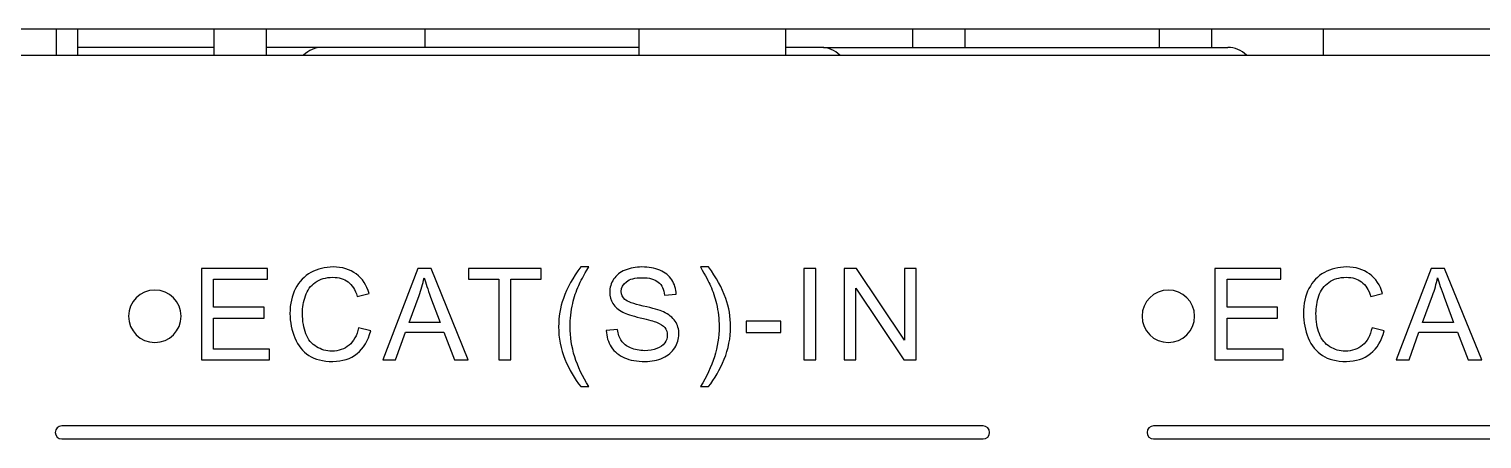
# Model space of a CAD drawing. Header units: millimetres. Extents: x 4086 to 8318, y 123 to 1549.
# Drawn here: x 7204.1 to 7231.77, y 1008.35 to 1016.16 of the extents above; entities that cross this region are included whole.
import ezdxf

# ---------------------------------------------------------------- set-up
doc = ezdxf.new("R2010")
doc.units = ezdxf.units.MM
doc.layers.add('20_ALL_FEATURES', color=7, linetype='Continuous')
doc.layers.add('layer 3', color=7, linetype='Continuous')

msp = doc.modelspace()

# ---------------------------------------------------------------- linework, layer by layer
at = {"layer": '20_ALL_FEATURES', "color": 7, "linetype": 'Continuous'}
for p, q in [((7247.093, 1016.164), (7154.593, 1016.164)), ((7204.616, 1015.664), (7204.616, 1016.164)), ((7205.016, 1016.164), (7205.016, 1015.664)), ((7207.616, 1016.164), (7207.616, 1015.664)), ((7208.616, 1016.164), (7208.616, 1015.664)), ((7211.634, 1016.164), (7211.634, 1015.814)), ((7215.716, 1015.664), (7215.716, 1016.164)), ((7218.516, 1015.664), (7218.516, 1016.164)), ((7220.923, 1016.164), (7220.923, 1015.814)), ((7221.923, 1016.164), (7221.923, 1015.814)), ((7225.623, 1016.164), (7225.623, 1015.814)), ((7226.623, 1016.164), (7226.623, 1015.814)), ((7228.751, 1016.164), (7228.751, 1015.664)), ((7207.616, 1015.814), (7205.016, 1015.814)), ((7215.716, 1015.814), (7208.616, 1015.814)), ((7219.184, 1015.814), (7218.516, 1015.814)), ((7219.228, 1015.814), (7226.931, 1015.814)), ((7153.843, 1015.664), (7247.843, 1015.664))]:
    msp.add_line(p, q, dxfattribs=at)
for centre, start, end in [((7209.684, 1015.314), 90, 135.5147), ((7219.184, 1015.314), 44.4853, 90), ((7226.931, 1015.314), 44.4853, 90)]:
    msp.add_arc(centre, 0.5, start, end, dxfattribs=at)
at = {"layer": 'layer 3'}
for points, knots in [([(7210.373, 1010.468), (7210.373, 1010.468), (7210.604, 1010.41), (7210.604, 1010.41), (7210.604, 1010.41), (7210.556, 1010.221), (7210.469, 1010.077), (7210.344, 1009.978), (7210.344, 1009.978), (7210.219, 1009.878), (7210.065, 1009.828), (7209.884, 1009.828), (7209.884, 1009.828), (7209.697, 1009.828), (7209.544, 1009.866), (7209.427, 1009.943), (7209.427, 1009.943), (7209.309, 1010.019), (7209.22, 1010.13), (7209.159, 1010.275), (7209.159, 1010.275), (7209.098, 1010.42), (7209.067, 1010.575), (7209.067, 1010.741), (7209.067, 1010.741), (7209.067, 1010.923), (7209.101, 1011.081), (7209.171, 1011.216), (7209.171, 1011.216), (7209.24, 1011.351), (7209.338, 1011.453), (7209.466, 1011.523), (7209.466, 1011.523), (7209.594, 1011.593), (7209.735, 1011.628), (7209.888, 1011.628), (7209.888, 1011.628), (7210.062, 1011.628), (7210.208, 1011.584), (7210.327, 1011.495), (7210.327, 1011.495), (7210.446, 1011.407), (7210.528, 1011.282), (7210.575, 1011.122), (7210.575, 1011.122), (7210.575, 1011.122), (7210.349, 1011.068), (7210.349, 1011.068), (7210.349, 1011.068), (7210.309, 1011.195), (7210.25, 1011.287), (7210.173, 1011.345), (7210.173, 1011.345), (7210.097, 1011.403), (7210, 1011.431), (7209.884, 1011.431), (7209.884, 1011.431), (7209.75, 1011.431), (7209.638, 1011.399), (7209.549, 1011.335), (7209.549, 1011.335), (7209.459, 1011.271), (7209.396, 1011.185), (7209.36, 1011.077), (7209.36, 1011.077), (7209.323, 1010.969), (7209.305, 1010.857), (7209.305, 1010.743), (7209.305, 1010.743), (7209.305, 1010.595), (7209.327, 1010.465), (7209.37, 1010.355), (7209.37, 1010.355), (7209.413, 1010.244), (7209.48, 1010.162), (7209.57, 1010.107), (7209.57, 1010.107), (7209.661, 1010.053), (7209.759, 1010.025), (7209.865, 1010.025), (7209.865, 1010.025), (7209.994, 1010.025), (7210.103, 1010.063), (7210.192, 1010.137), (7210.192, 1010.137), (7210.281, 1010.211), (7210.341, 1010.322), (7210.373, 1010.468)], [0, 0, 0, 0, 0.043478, 0.043478, 0.043478, 0.043478, 0.086957, 0.086957, 0.086957, 0.086957, 0.130435, 0.130435, 0.130435, 0.130435, 0.173913, 0.173913, 0.173913, 0.173913, 0.217391, 0.217391, 0.217391, 0.217391, 0.26087, 0.26087, 0.26087, 0.26087, 0.304348, 0.304348, 0.304348, 0.304348, 0.347826, 0.347826, 0.347826, 0.347826, 0.391304, 0.391304, 0.391304, 0.391304, 0.434783, 0.434783, 0.434783, 0.434783, 0.478261, 0.478261, 0.478261, 0.478261, 0.521739, 0.521739, 0.521739, 0.521739, 0.565217, 0.565217, 0.565217, 0.565217, 0.608696, 0.608696, 0.608696, 0.608696, 0.652174, 0.652174, 0.652174, 0.652174, 0.695652, 0.695652, 0.695652, 0.695652, 0.73913, 0.73913, 0.73913, 0.73913, 0.782609, 0.782609, 0.782609, 0.782609, 0.826087, 0.826087, 0.826087, 0.826087, 0.869565, 0.869565, 0.869565, 0.869565, 0.913043, 0.913043, 0.913043, 0.913043, 1, 1, 1, 1]), ([(7214.605, 1009.347), (7214.487, 1009.496), (7214.387, 1009.669), (7214.306, 1009.869), (7214.306, 1009.869), (7214.224, 1010.068), (7214.184, 1010.275), (7214.184, 1010.489), (7214.184, 1010.489), (7214.184, 1010.677), (7214.214, 1010.858), (7214.275, 1011.03), (7214.275, 1011.03), (7214.346, 1011.23), (7214.456, 1011.43), (7214.605, 1011.628), (7214.605, 1011.628), (7214.605, 1011.628), (7214.758, 1011.628), (7214.758, 1011.628), (7214.758, 1011.628), (7214.662, 1011.464), (7214.598, 1011.346), (7214.568, 1011.276), (7214.568, 1011.276), (7214.519, 1011.167), (7214.481, 1011.053), (7214.454, 1010.934), (7214.454, 1010.934), (7214.42, 1010.786), (7214.403, 1010.637), (7214.403, 1010.488), (7214.403, 1010.488), (7214.403, 1010.107), (7214.521, 1009.727), (7214.758, 1009.347), (7214.758, 1009.347), (7214.758, 1009.347), (7214.605, 1009.347), (7214.605, 1009.347)], [0, 0, 0, 0, 0.090909, 0.090909, 0.090909, 0.090909, 0.181818, 0.181818, 0.181818, 0.181818, 0.272727, 0.272727, 0.272727, 0.272727, 0.363636, 0.363636, 0.363636, 0.363636, 0.454545, 0.454545, 0.454545, 0.454545, 0.545455, 0.545455, 0.545455, 0.545455, 0.636364, 0.636364, 0.636364, 0.636364, 0.727273, 0.727273, 0.727273, 0.727273, 0.818182, 0.818182, 0.818182, 0.818182, 1, 1, 1, 1]), ([(7215.092, 1010.417), (7215.092, 1010.417), (7215.309, 1010.436), (7215.309, 1010.436), (7215.309, 1010.436), (7215.319, 1010.349), (7215.343, 1010.277), (7215.381, 1010.221), (7215.381, 1010.221), (7215.418, 1010.165), (7215.477, 1010.119), (7215.556, 1010.085), (7215.556, 1010.085), (7215.635, 1010.05), (7215.724, 1010.033), (7215.823, 1010.033), (7215.823, 1010.033), (7215.911, 1010.033), (7215.988, 1010.046), (7216.056, 1010.072), (7216.056, 1010.072), (7216.123, 1010.098), (7216.173, 1010.134), (7216.206, 1010.18), (7216.206, 1010.18), (7216.239, 1010.226), (7216.255, 1010.276), (7216.255, 1010.329), (7216.255, 1010.329), (7216.255, 1010.384), (7216.239, 1010.431), (7216.208, 1010.472), (7216.208, 1010.472), (7216.176, 1010.513), (7216.124, 1010.547), (7216.051, 1010.575), (7216.051, 1010.575), (7216.004, 1010.593), (7215.901, 1010.621), (7215.741, 1010.659), (7215.741, 1010.659), (7215.581, 1010.698), (7215.469, 1010.734), (7215.405, 1010.768), (7215.405, 1010.768), (7215.321, 1010.812), (7215.26, 1010.866), (7215.219, 1010.931), (7215.219, 1010.931), (7215.178, 1010.995), (7215.158, 1011.068), (7215.158, 1011.148), (7215.158, 1011.148), (7215.158, 1011.236), (7215.183, 1011.318), (7215.233, 1011.394), (7215.233, 1011.394), (7215.283, 1011.471), (7215.356, 1011.529), (7215.452, 1011.569), (7215.452, 1011.569), (7215.547, 1011.608), (7215.654, 1011.628), (7215.771, 1011.628), (7215.771, 1011.628), (7215.9, 1011.628), (7216.014, 1011.608), (7216.112, 1011.566), (7216.112, 1011.566), (7216.211, 1011.525), (7216.287, 1011.463), (7216.34, 1011.382), (7216.34, 1011.382), (7216.393, 1011.302), (7216.421, 1011.21), (7216.425, 1011.108), (7216.425, 1011.108), (7216.425, 1011.108), (7216.204, 1011.091), (7216.204, 1011.091), (7216.204, 1011.091), (7216.192, 1011.201), (7216.152, 1011.284), (7216.084, 1011.34), (7216.084, 1011.34), (7216.015, 1011.396), (7215.914, 1011.424), (7215.78, 1011.424), (7215.78, 1011.424), (7215.641, 1011.424), (7215.539, 1011.398), (7215.475, 1011.347), (7215.475, 1011.347), (7215.411, 1011.296), (7215.379, 1011.235), (7215.379, 1011.163), (7215.379, 1011.163), (7215.379, 1011.1), (7215.402, 1011.049), (7215.447, 1011.008), (7215.447, 1011.008), (7215.492, 1010.968), (7215.607, 1010.926), (7215.795, 1010.884), (7215.795, 1010.884), (7215.982, 1010.841), (7216.11, 1010.805), (7216.18, 1010.773), (7216.18, 1010.773), (7216.281, 1010.726), (7216.356, 1010.668), (7216.404, 1010.596), (7216.404, 1010.596), (7216.453, 1010.524), (7216.476, 1010.442), (7216.476, 1010.349), (7216.476, 1010.349), (7216.476, 1010.256), (7216.45, 1010.169), (7216.397, 1010.087), (7216.397, 1010.087), (7216.344, 1010.006), (7216.268, 1009.942), (7216.169, 1009.896), (7216.169, 1009.896), (7216.069, 1009.851), (7215.958, 1009.828), (7215.834, 1009.828), (7215.834, 1009.828), (7215.676, 1009.828), (7215.544, 1009.851), (7215.438, 1009.897), (7215.438, 1009.897), (7215.332, 1009.943), (7215.249, 1010.012), (7215.188, 1010.104), (7215.188, 1010.104), (7215.127, 1010.196), (7215.096, 1010.301), (7215.092, 1010.417)], [0, 0, 0, 0, 0.027778, 0.027778, 0.027778, 0.027778, 0.055556, 0.055556, 0.055556, 0.055556, 0.083333, 0.083333, 0.083333, 0.083333, 0.111111, 0.111111, 0.111111, 0.111111, 0.138889, 0.138889, 0.138889, 0.138889, 0.166667, 0.166667, 0.166667, 0.166667, 0.194444, 0.194444, 0.194444, 0.194444, 0.222222, 0.222222, 0.222222, 0.222222, 0.25, 0.25, 0.25, 0.25, 0.277778, 0.277778, 0.277778, 0.277778, 0.305556, 0.305556, 0.305556, 0.305556, 0.333333, 0.333333, 0.333333, 0.333333, 0.361111, 0.361111, 0.361111, 0.361111, 0.388889, 0.388889, 0.388889, 0.388889, 0.416667, 0.416667, 0.416667, 0.416667, 0.444444, 0.444444, 0.444444, 0.444444, 0.472222, 0.472222, 0.472222, 0.472222, 0.5, 0.5, 0.5, 0.5, 0.527778, 0.527778, 0.527778, 0.527778, 0.555556, 0.555556, 0.555556, 0.555556, 0.583333, 0.583333, 0.583333, 0.583333, 0.611111, 0.611111, 0.611111, 0.611111, 0.638889, 0.638889, 0.638889, 0.638889, 0.666667, 0.666667, 0.666667, 0.666667, 0.694444, 0.694444, 0.694444, 0.694444, 0.722222, 0.722222, 0.722222, 0.722222, 0.75, 0.75, 0.75, 0.75, 0.777778, 0.777778, 0.777778, 0.777778, 0.805556, 0.805556, 0.805556, 0.805556, 0.833333, 0.833333, 0.833333, 0.833333, 0.861111, 0.861111, 0.861111, 0.861111, 0.888889, 0.888889, 0.888889, 0.888889, 0.916667, 0.916667, 0.916667, 0.916667, 0.944444, 0.944444, 0.944444, 0.944444, 1, 1, 1, 1]), ([(7217.04, 1009.347), (7217.04, 1009.347), (7216.887, 1009.347), (7216.887, 1009.347), (7216.887, 1009.347), (7217.123, 1009.727), (7217.242, 1010.107), (7217.242, 1010.488), (7217.242, 1010.488), (7217.242, 1010.636), (7217.225, 1010.784), (7217.191, 1010.93), (7217.191, 1010.93), (7217.164, 1011.049), (7217.126, 1011.163), (7217.078, 1011.272), (7217.078, 1011.272), (7217.047, 1011.343), (7216.983, 1011.462), (7216.887, 1011.628), (7216.887, 1011.628), (7216.887, 1011.628), (7217.04, 1011.628), (7217.04, 1011.628), (7217.04, 1011.628), (7217.188, 1011.43), (7217.298, 1011.23), (7217.369, 1011.03), (7217.369, 1011.03), (7217.43, 1010.858), (7217.461, 1010.677), (7217.461, 1010.489), (7217.461, 1010.489), (7217.461, 1010.275), (7217.42, 1010.068), (7217.338, 1009.869), (7217.338, 1009.869), (7217.256, 1009.669), (7217.157, 1009.496), (7217.04, 1009.347)], [0, 0, 0, 0, 0.090909, 0.090909, 0.090909, 0.090909, 0.181818, 0.181818, 0.181818, 0.181818, 0.272727, 0.272727, 0.272727, 0.272727, 0.363636, 0.363636, 0.363636, 0.363636, 0.454545, 0.454545, 0.454545, 0.454545, 0.545455, 0.545455, 0.545455, 0.545455, 0.636364, 0.636364, 0.636364, 0.636364, 0.727273, 0.727273, 0.727273, 0.727273, 0.818182, 0.818182, 0.818182, 0.818182, 1, 1, 1, 1]), ([(7229.68, 1010.468), (7229.68, 1010.468), (7229.911, 1010.41), (7229.911, 1010.41), (7229.911, 1010.41), (7229.863, 1010.221), (7229.776, 1010.077), (7229.651, 1009.978), (7229.651, 1009.978), (7229.526, 1009.878), (7229.372, 1009.828), (7229.191, 1009.828), (7229.191, 1009.828), (7229.004, 1009.828), (7228.851, 1009.866), (7228.734, 1009.943), (7228.734, 1009.943), (7228.616, 1010.019), (7228.527, 1010.13), (7228.466, 1010.275), (7228.466, 1010.275), (7228.405, 1010.42), (7228.374, 1010.575), (7228.374, 1010.741), (7228.374, 1010.741), (7228.374, 1010.923), (7228.408, 1011.081), (7228.478, 1011.216), (7228.478, 1011.216), (7228.547, 1011.351), (7228.645, 1011.453), (7228.773, 1011.523), (7228.773, 1011.523), (7228.901, 1011.593), (7229.041, 1011.628), (7229.195, 1011.628), (7229.195, 1011.628), (7229.369, 1011.628), (7229.515, 1011.584), (7229.634, 1011.495), (7229.634, 1011.495), (7229.753, 1011.407), (7229.835, 1011.282), (7229.882, 1011.122), (7229.882, 1011.122), (7229.882, 1011.122), (7229.656, 1011.068), (7229.656, 1011.068), (7229.656, 1011.068), (7229.616, 1011.195), (7229.557, 1011.287), (7229.48, 1011.345), (7229.48, 1011.345), (7229.403, 1011.403), (7229.307, 1011.431), (7229.191, 1011.431), (7229.191, 1011.431), (7229.057, 1011.431), (7228.945, 1011.399), (7228.856, 1011.335), (7228.856, 1011.335), (7228.766, 1011.271), (7228.703, 1011.185), (7228.667, 1011.077), (7228.667, 1011.077), (7228.63, 1010.969), (7228.612, 1010.857), (7228.612, 1010.743), (7228.612, 1010.743), (7228.612, 1010.595), (7228.634, 1010.465), (7228.677, 1010.355), (7228.677, 1010.355), (7228.72, 1010.244), (7228.786, 1010.162), (7228.877, 1010.107), (7228.877, 1010.107), (7228.968, 1010.053), (7229.066, 1010.025), (7229.172, 1010.025), (7229.172, 1010.025), (7229.301, 1010.025), (7229.41, 1010.063), (7229.499, 1010.137), (7229.499, 1010.137), (7229.588, 1010.211), (7229.648, 1010.322), (7229.68, 1010.468)], [0, 0, 0, 0, 0.043478, 0.043478, 0.043478, 0.043478, 0.086957, 0.086957, 0.086957, 0.086957, 0.130435, 0.130435, 0.130435, 0.130435, 0.173913, 0.173913, 0.173913, 0.173913, 0.217391, 0.217391, 0.217391, 0.217391, 0.26087, 0.26087, 0.26087, 0.26087, 0.304348, 0.304348, 0.304348, 0.304348, 0.347826, 0.347826, 0.347826, 0.347826, 0.391304, 0.391304, 0.391304, 0.391304, 0.434783, 0.434783, 0.434783, 0.434783, 0.478261, 0.478261, 0.478261, 0.478261, 0.521739, 0.521739, 0.521739, 0.521739, 0.565217, 0.565217, 0.565217, 0.565217, 0.608696, 0.608696, 0.608696, 0.608696, 0.652174, 0.652174, 0.652174, 0.652174, 0.695652, 0.695652, 0.695652, 0.695652, 0.73913, 0.73913, 0.73913, 0.73913, 0.782609, 0.782609, 0.782609, 0.782609, 0.826087, 0.826087, 0.826087, 0.826087, 0.869565, 0.869565, 0.869565, 0.869565, 0.913043, 0.913043, 0.913043, 0.913043, 1, 1, 1, 1]), ([(7207.38, 1009.858), (7207.38, 1009.858), (7207.38, 1011.599), (7207.38, 1011.599), (7207.38, 1011.599), (7207.38, 1011.599), (7208.637, 1011.599), (7208.637, 1011.599), (7208.637, 1011.599), (7208.637, 1011.599), (7208.637, 1011.395), (7208.637, 1011.395), (7208.637, 1011.395), (7208.637, 1011.395), (7207.611, 1011.395), (7207.611, 1011.395), (7207.611, 1011.395), (7207.611, 1011.395), (7207.611, 1010.86), (7207.611, 1010.86), (7207.611, 1010.86), (7207.611, 1010.86), (7208.572, 1010.86), (7208.572, 1010.86), (7208.572, 1010.86), (7208.572, 1010.86), (7208.572, 1010.655), (7208.572, 1010.655), (7208.572, 1010.655), (7208.572, 1010.655), (7207.611, 1010.655), (7207.611, 1010.655), (7207.611, 1010.655), (7207.611, 1010.655), (7207.611, 1010.062), (7207.611, 1010.062), (7207.611, 1010.062), (7207.611, 1010.062), (7208.679, 1010.062), (7208.679, 1010.062), (7208.679, 1010.062), (7208.679, 1010.062), (7208.679, 1009.858), (7208.679, 1009.858), (7208.679, 1009.858), (7208.679, 1009.858), (7207.38, 1009.858), (7207.38, 1009.858)], [0, 0, 0, 0, 0.076923, 0.076923, 0.076923, 0.076923, 0.153846, 0.153846, 0.153846, 0.153846, 0.230769, 0.230769, 0.230769, 0.230769, 0.307692, 0.307692, 0.307692, 0.307692, 0.384615, 0.384615, 0.384615, 0.384615, 0.461538, 0.461538, 0.461538, 0.461538, 0.538462, 0.538462, 0.538462, 0.538462, 0.615385, 0.615385, 0.615385, 0.615385, 0.692308, 0.692308, 0.692308, 0.692308, 0.769231, 0.769231, 0.769231, 0.769231, 0.846154, 0.846154, 0.846154, 0.846154, 1, 1, 1, 1]), ([(7210.833, 1009.858), (7210.833, 1009.858), (7211.502, 1011.599), (7211.502, 1011.599), (7211.502, 1011.599), (7211.502, 1011.599), (7211.755, 1011.599), (7211.755, 1011.599), (7211.755, 1011.599), (7211.755, 1011.599), (7212.464, 1009.858), (7212.464, 1009.858), (7212.464, 1009.858), (7212.464, 1009.858), (7212.202, 1009.858), (7212.202, 1009.858), (7212.202, 1009.858), (7212.202, 1009.858), (7212, 1010.385), (7212, 1010.385), (7212, 1010.385), (7212, 1010.385), (7211.267, 1010.385), (7211.267, 1010.385), (7211.267, 1010.385), (7211.267, 1010.385), (7211.078, 1009.858), (7211.078, 1009.858), (7211.078, 1009.858), (7211.078, 1009.858), (7210.833, 1009.858), (7210.833, 1009.858)], [0, 0, 0, 0, 0.111111, 0.111111, 0.111111, 0.111111, 0.222222, 0.222222, 0.222222, 0.222222, 0.333333, 0.333333, 0.333333, 0.333333, 0.444444, 0.444444, 0.444444, 0.444444, 0.555556, 0.555556, 0.555556, 0.555556, 0.666667, 0.666667, 0.666667, 0.666667, 0.777778, 0.777778, 0.777778, 0.777778, 1, 1, 1, 1]), ([(7211.335, 1010.573), (7211.335, 1010.573), (7211.928, 1010.573), (7211.928, 1010.573), (7211.928, 1010.573), (7211.928, 1010.573), (7211.746, 1011.056), (7211.746, 1011.056), (7211.746, 1011.056), (7211.692, 1011.202), (7211.65, 1011.323), (7211.622, 1011.419), (7211.622, 1011.419), (7211.598, 1011.306), (7211.566, 1011.194), (7211.526, 1011.084), (7211.526, 1011.084), (7211.526, 1011.084), (7211.335, 1010.573), (7211.335, 1010.573)], [0, 0, 0, 0, 0.166667, 0.166667, 0.166667, 0.166667, 0.333333, 0.333333, 0.333333, 0.333333, 0.5, 0.5, 0.5, 0.5, 0.666667, 0.666667, 0.666667, 0.666667, 1, 1, 1, 1]), ([(7213.044, 1009.858), (7213.044, 1009.858), (7213.044, 1011.395), (7213.044, 1011.395), (7213.044, 1011.395), (7213.044, 1011.395), (7212.47, 1011.395), (7212.47, 1011.395), (7212.47, 1011.395), (7212.47, 1011.395), (7212.47, 1011.599), (7212.47, 1011.599), (7212.47, 1011.599), (7212.47, 1011.599), (7213.849, 1011.599), (7213.849, 1011.599), (7213.849, 1011.599), (7213.849, 1011.599), (7213.849, 1011.395), (7213.849, 1011.395), (7213.849, 1011.395), (7213.849, 1011.395), (7213.275, 1011.395), (7213.275, 1011.395), (7213.275, 1011.395), (7213.275, 1011.395), (7213.275, 1009.858), (7213.275, 1009.858), (7213.275, 1009.858), (7213.275, 1009.858), (7213.044, 1009.858), (7213.044, 1009.858)], [0, 0, 0, 0, 0.111111, 0.111111, 0.111111, 0.111111, 0.222222, 0.222222, 0.222222, 0.222222, 0.333333, 0.333333, 0.333333, 0.333333, 0.444444, 0.444444, 0.444444, 0.444444, 0.555556, 0.555556, 0.555556, 0.555556, 0.666667, 0.666667, 0.666667, 0.666667, 0.777778, 0.777778, 0.777778, 0.777778, 1, 1, 1, 1]), ([(7218.855, 1009.858), (7218.855, 1009.858), (7218.855, 1011.599), (7218.855, 1011.599), (7218.855, 1011.599), (7218.855, 1011.599), (7219.086, 1011.599), (7219.086, 1011.599), (7219.086, 1011.599), (7219.086, 1011.599), (7219.086, 1009.858), (7219.086, 1009.858), (7219.086, 1009.858), (7219.086, 1009.858), (7218.855, 1009.858), (7218.855, 1009.858)], [0, 0, 0, 0, 0.2, 0.2, 0.2, 0.2, 0.4, 0.4, 0.4, 0.4, 0.6, 0.6, 0.6, 0.6, 1, 1, 1, 1]), ([(7219.624, 1009.858), (7219.624, 1009.858), (7219.624, 1011.599), (7219.624, 1011.599), (7219.624, 1011.599), (7219.624, 1011.599), (7219.861, 1011.599), (7219.861, 1011.599), (7219.861, 1011.599), (7219.861, 1011.599), (7220.775, 1010.232), (7220.775, 1010.232), (7220.775, 1010.232), (7220.775, 1010.232), (7220.775, 1011.599), (7220.775, 1011.599), (7220.775, 1011.599), (7220.775, 1011.599), (7220.996, 1011.599), (7220.996, 1011.599), (7220.996, 1011.599), (7220.996, 1011.599), (7220.996, 1009.858), (7220.996, 1009.858), (7220.996, 1009.858), (7220.996, 1009.858), (7220.76, 1009.858), (7220.76, 1009.858), (7220.76, 1009.858), (7220.76, 1009.858), (7219.846, 1011.225), (7219.846, 1011.225), (7219.846, 1011.225), (7219.846, 1011.225), (7219.846, 1009.858), (7219.846, 1009.858), (7219.846, 1009.858), (7219.846, 1009.858), (7219.624, 1009.858), (7219.624, 1009.858)], [0, 0, 0, 0, 0.090909, 0.090909, 0.090909, 0.090909, 0.181818, 0.181818, 0.181818, 0.181818, 0.272727, 0.272727, 0.272727, 0.272727, 0.363636, 0.363636, 0.363636, 0.363636, 0.454545, 0.454545, 0.454545, 0.454545, 0.545455, 0.545455, 0.545455, 0.545455, 0.636364, 0.636364, 0.636364, 0.636364, 0.727273, 0.727273, 0.727273, 0.727273, 0.818182, 0.818182, 0.818182, 0.818182, 1, 1, 1, 1]), ([(7226.687, 1009.858), (7226.687, 1009.858), (7226.687, 1011.599), (7226.687, 1011.599), (7226.687, 1011.599), (7226.687, 1011.599), (7227.944, 1011.599), (7227.944, 1011.599), (7227.944, 1011.599), (7227.944, 1011.599), (7227.944, 1011.395), (7227.944, 1011.395), (7227.944, 1011.395), (7227.944, 1011.395), (7226.918, 1011.395), (7226.918, 1011.395), (7226.918, 1011.395), (7226.918, 1011.395), (7226.918, 1010.86), (7226.918, 1010.86), (7226.918, 1010.86), (7226.918, 1010.86), (7227.879, 1010.86), (7227.879, 1010.86), (7227.879, 1010.86), (7227.879, 1010.86), (7227.879, 1010.655), (7227.879, 1010.655), (7227.879, 1010.655), (7227.879, 1010.655), (7226.918, 1010.655), (7226.918, 1010.655), (7226.918, 1010.655), (7226.918, 1010.655), (7226.918, 1010.062), (7226.918, 1010.062), (7226.918, 1010.062), (7226.918, 1010.062), (7227.986, 1010.062), (7227.986, 1010.062), (7227.986, 1010.062), (7227.986, 1010.062), (7227.986, 1009.858), (7227.986, 1009.858), (7227.986, 1009.858), (7227.986, 1009.858), (7226.687, 1009.858), (7226.687, 1009.858)], [0, 0, 0, 0, 0.076923, 0.076923, 0.076923, 0.076923, 0.153846, 0.153846, 0.153846, 0.153846, 0.230769, 0.230769, 0.230769, 0.230769, 0.307692, 0.307692, 0.307692, 0.307692, 0.384615, 0.384615, 0.384615, 0.384615, 0.461538, 0.461538, 0.461538, 0.461538, 0.538462, 0.538462, 0.538462, 0.538462, 0.615385, 0.615385, 0.615385, 0.615385, 0.692308, 0.692308, 0.692308, 0.692308, 0.769231, 0.769231, 0.769231, 0.769231, 0.846154, 0.846154, 0.846154, 0.846154, 1, 1, 1, 1]), ([(7230.14, 1009.858), (7230.14, 1009.858), (7230.809, 1011.599), (7230.809, 1011.599), (7230.809, 1011.599), (7230.809, 1011.599), (7231.062, 1011.599), (7231.062, 1011.599), (7231.062, 1011.599), (7231.062, 1011.599), (7231.771, 1009.858), (7231.771, 1009.858), (7231.771, 1009.858), (7231.771, 1009.858), (7231.509, 1009.858), (7231.509, 1009.858), (7231.509, 1009.858), (7231.509, 1009.858), (7231.307, 1010.385), (7231.307, 1010.385), (7231.307, 1010.385), (7231.307, 1010.385), (7230.574, 1010.385), (7230.574, 1010.385), (7230.574, 1010.385), (7230.574, 1010.385), (7230.385, 1009.858), (7230.385, 1009.858), (7230.385, 1009.858), (7230.385, 1009.858), (7230.14, 1009.858), (7230.14, 1009.858)], [0, 0, 0, 0, 0.111111, 0.111111, 0.111111, 0.111111, 0.222222, 0.222222, 0.222222, 0.222222, 0.333333, 0.333333, 0.333333, 0.333333, 0.444444, 0.444444, 0.444444, 0.444444, 0.555556, 0.555556, 0.555556, 0.555556, 0.666667, 0.666667, 0.666667, 0.666667, 0.777778, 0.777778, 0.777778, 0.777778, 1, 1, 1, 1]), ([(7230.641, 1010.573), (7230.641, 1010.573), (7231.235, 1010.573), (7231.235, 1010.573), (7231.235, 1010.573), (7231.235, 1010.573), (7231.053, 1011.056), (7231.053, 1011.056), (7231.053, 1011.056), (7230.999, 1011.202), (7230.957, 1011.323), (7230.928, 1011.419), (7230.928, 1011.419), (7230.905, 1011.306), (7230.873, 1011.194), (7230.832, 1011.084), (7230.832, 1011.084), (7230.832, 1011.084), (7230.641, 1010.573), (7230.641, 1010.573)], [0, 0, 0, 0, 0.166667, 0.166667, 0.166667, 0.166667, 0.333333, 0.333333, 0.333333, 0.333333, 0.5, 0.5, 0.5, 0.5, 0.666667, 0.666667, 0.666667, 0.666667, 1, 1, 1, 1]), ([(7217.759, 1010.381), (7217.759, 1010.381), (7217.759, 1010.595), (7217.759, 1010.595), (7217.759, 1010.595), (7217.759, 1010.595), (7218.42, 1010.595), (7218.42, 1010.595), (7218.42, 1010.595), (7218.42, 1010.595), (7218.42, 1010.381), (7218.42, 1010.381), (7218.42, 1010.381), (7218.42, 1010.381), (7217.759, 1010.381), (7217.759, 1010.381)], [0, 0, 0, 0, 0.2, 0.2, 0.2, 0.2, 0.4, 0.4, 0.4, 0.4, 0.6, 0.6, 0.6, 0.6, 1, 1, 1, 1]), ([(7204.719, 1008.6), (7204.719, 1008.6), (7204.722, 1008.6), (7204.722, 1008.6), (7204.722, 1008.6), (7204.722, 1008.6), (7222.266, 1008.6), (7222.266, 1008.6), (7222.266, 1008.6), (7222.266, 1008.6), (7222.27, 1008.6), (7222.27, 1008.6), (7222.27, 1008.6), (7222.339, 1008.6), (7222.395, 1008.544), (7222.395, 1008.475), (7222.395, 1008.475), (7222.395, 1008.406), (7222.339, 1008.35), (7222.27, 1008.35), (7222.27, 1008.35), (7222.27, 1008.35), (7222.266, 1008.35), (7222.266, 1008.35), (7222.266, 1008.35), (7222.266, 1008.35), (7204.722, 1008.35), (7204.722, 1008.35), (7204.722, 1008.35), (7204.722, 1008.35), (7204.719, 1008.35), (7204.719, 1008.35), (7204.719, 1008.35), (7204.65, 1008.35), (7204.594, 1008.406), (7204.594, 1008.475), (7204.594, 1008.475), (7204.594, 1008.544), (7204.65, 1008.6), (7204.719, 1008.6)], [0, 0, 0, 0, 0.090909, 0.090909, 0.090909, 0.090909, 0.181818, 0.181818, 0.181818, 0.181818, 0.272727, 0.272727, 0.272727, 0.272727, 0.363636, 0.363636, 0.363636, 0.363636, 0.454545, 0.454545, 0.454545, 0.454545, 0.545455, 0.545455, 0.545455, 0.545455, 0.636364, 0.636364, 0.636364, 0.636364, 0.727273, 0.727273, 0.727273, 0.727273, 0.818182, 0.818182, 0.818182, 0.818182, 1, 1, 1, 1]), ([(7225.519, 1008.6), (7225.519, 1008.6), (7225.522, 1008.6), (7225.522, 1008.6), (7225.522, 1008.6), (7225.522, 1008.6), (7243.066, 1008.6), (7243.066, 1008.6), (7243.066, 1008.6), (7243.066, 1008.6), (7243.07, 1008.6), (7243.07, 1008.6), (7243.07, 1008.6), (7243.139, 1008.6), (7243.195, 1008.544), (7243.195, 1008.475), (7243.195, 1008.475), (7243.195, 1008.406), (7243.139, 1008.35), (7243.07, 1008.35), (7243.07, 1008.35), (7243.07, 1008.35), (7243.066, 1008.35), (7243.066, 1008.35), (7243.066, 1008.35), (7243.066, 1008.35), (7225.522, 1008.35), (7225.522, 1008.35), (7225.522, 1008.35), (7225.522, 1008.35), (7225.519, 1008.35), (7225.519, 1008.35), (7225.519, 1008.35), (7225.45, 1008.35), (7225.394, 1008.406), (7225.394, 1008.475), (7225.394, 1008.475), (7225.394, 1008.544), (7225.45, 1008.6), (7225.519, 1008.6)], [0, 0, 0, 0, 0.090909, 0.090909, 0.090909, 0.090909, 0.181818, 0.181818, 0.181818, 0.181818, 0.272727, 0.272727, 0.272727, 0.272727, 0.363636, 0.363636, 0.363636, 0.363636, 0.454545, 0.454545, 0.454545, 0.454545, 0.545455, 0.545455, 0.545455, 0.545455, 0.636364, 0.636364, 0.636364, 0.636364, 0.727273, 0.727273, 0.727273, 0.727273, 0.818182, 0.818182, 0.818182, 0.818182, 1, 1, 1, 1])]:
    msp.add_open_spline(points, degree=3, knots=knots, dxfattribs=at)
at = {"layer": 'layer 3', "color": 142}
for points in [[(7205.992, 1010.689), (7205.992, 1010.965), (7206.216, 1011.189), (7206.492, 1011.189), (7206.492, 1011.189), (7206.769, 1011.189), (7206.992, 1010.965), (7206.992, 1010.689), (7206.992, 1010.689), (7206.992, 1010.412), (7206.769, 1010.189), (7206.492, 1010.189), (7206.492, 1010.189), (7206.216, 1010.189), (7205.992, 1010.412), (7205.992, 1010.689)], [(7225.299, 1010.689), (7225.299, 1010.965), (7225.523, 1011.189), (7225.799, 1011.189), (7225.799, 1011.189), (7226.075, 1011.189), (7226.299, 1010.965), (7226.299, 1010.689), (7226.299, 1010.689), (7226.299, 1010.412), (7226.075, 1010.189), (7225.799, 1010.189), (7225.799, 1010.189), (7225.523, 1010.189), (7225.299, 1010.412), (7225.299, 1010.689)]]:
    msp.add_open_spline(points, degree=3, knots=[0, 0, 0, 0, 0.2, 0.2, 0.2, 0.2, 0.4, 0.4, 0.4, 0.4, 0.6, 0.6, 0.6, 0.6, 1, 1, 1, 1], dxfattribs=at)

doc.saveas('drawing.dxf')
